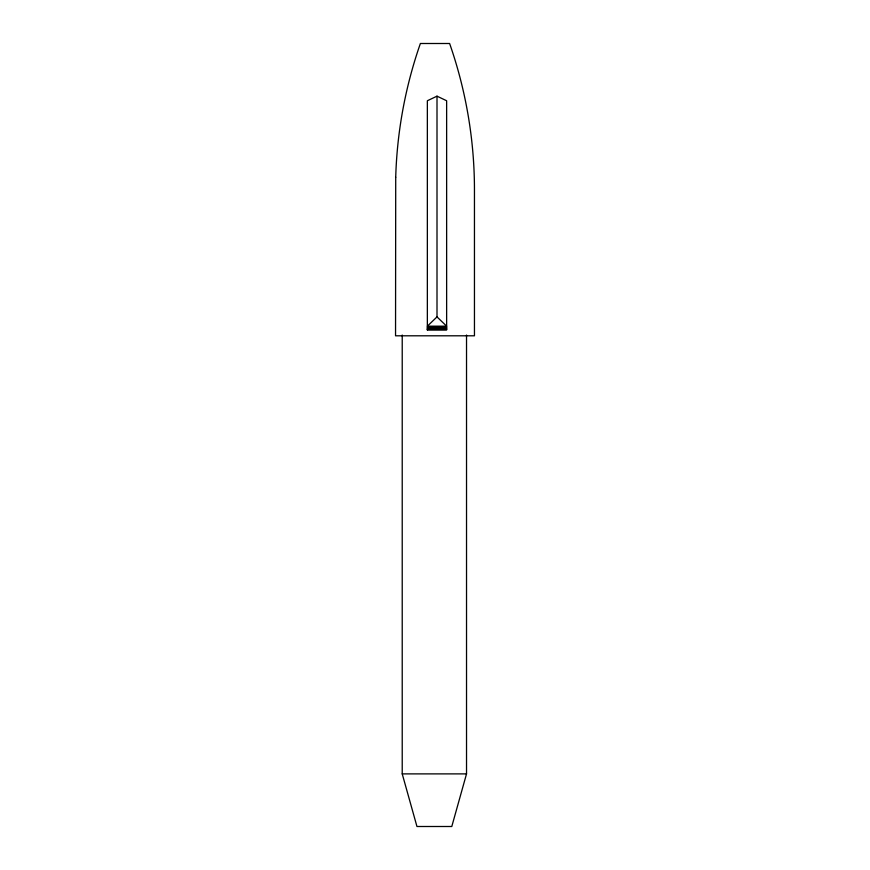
<?xml version="1.0" encoding="UTF-8"?>
<svg xmlns="http://www.w3.org/2000/svg" width="870" height="870" viewBox="0 0 870 870"><rect width="100%" height="100%" fill="white"/><g stroke="black" fill="none" stroke-linecap="round" stroke-linejoin="round"><path stroke-width="1.3" d="M466.527 335.037L466.527 773.887L451.791 826.5L416.958 826.5L402.223 773.887L402.223 335.037M437.001 316.887L427.355 326.174L446.636 326.174L437.001 316.887L437.001 96.168L427.355 100.746L427.355 330.002M427.355 327.272L446.636 327.272M427.355 328.218L446.636 328.218M427.355 328.98L446.636 328.98M427.355 329.545L446.636 329.545M427.355 329.893L446.636 329.893L446.636 100.746L437.001 96.168M402.223 773.887L466.527 773.887M395.719 177.241L395.546 335.798L474.454 335.798L474.454 189.649C474.444 139.994 466.005 90.371 449.616 43.5L420.384 43.5C405.366 86.467 397.014 131.74 395.719 177.241"/></g></svg>
